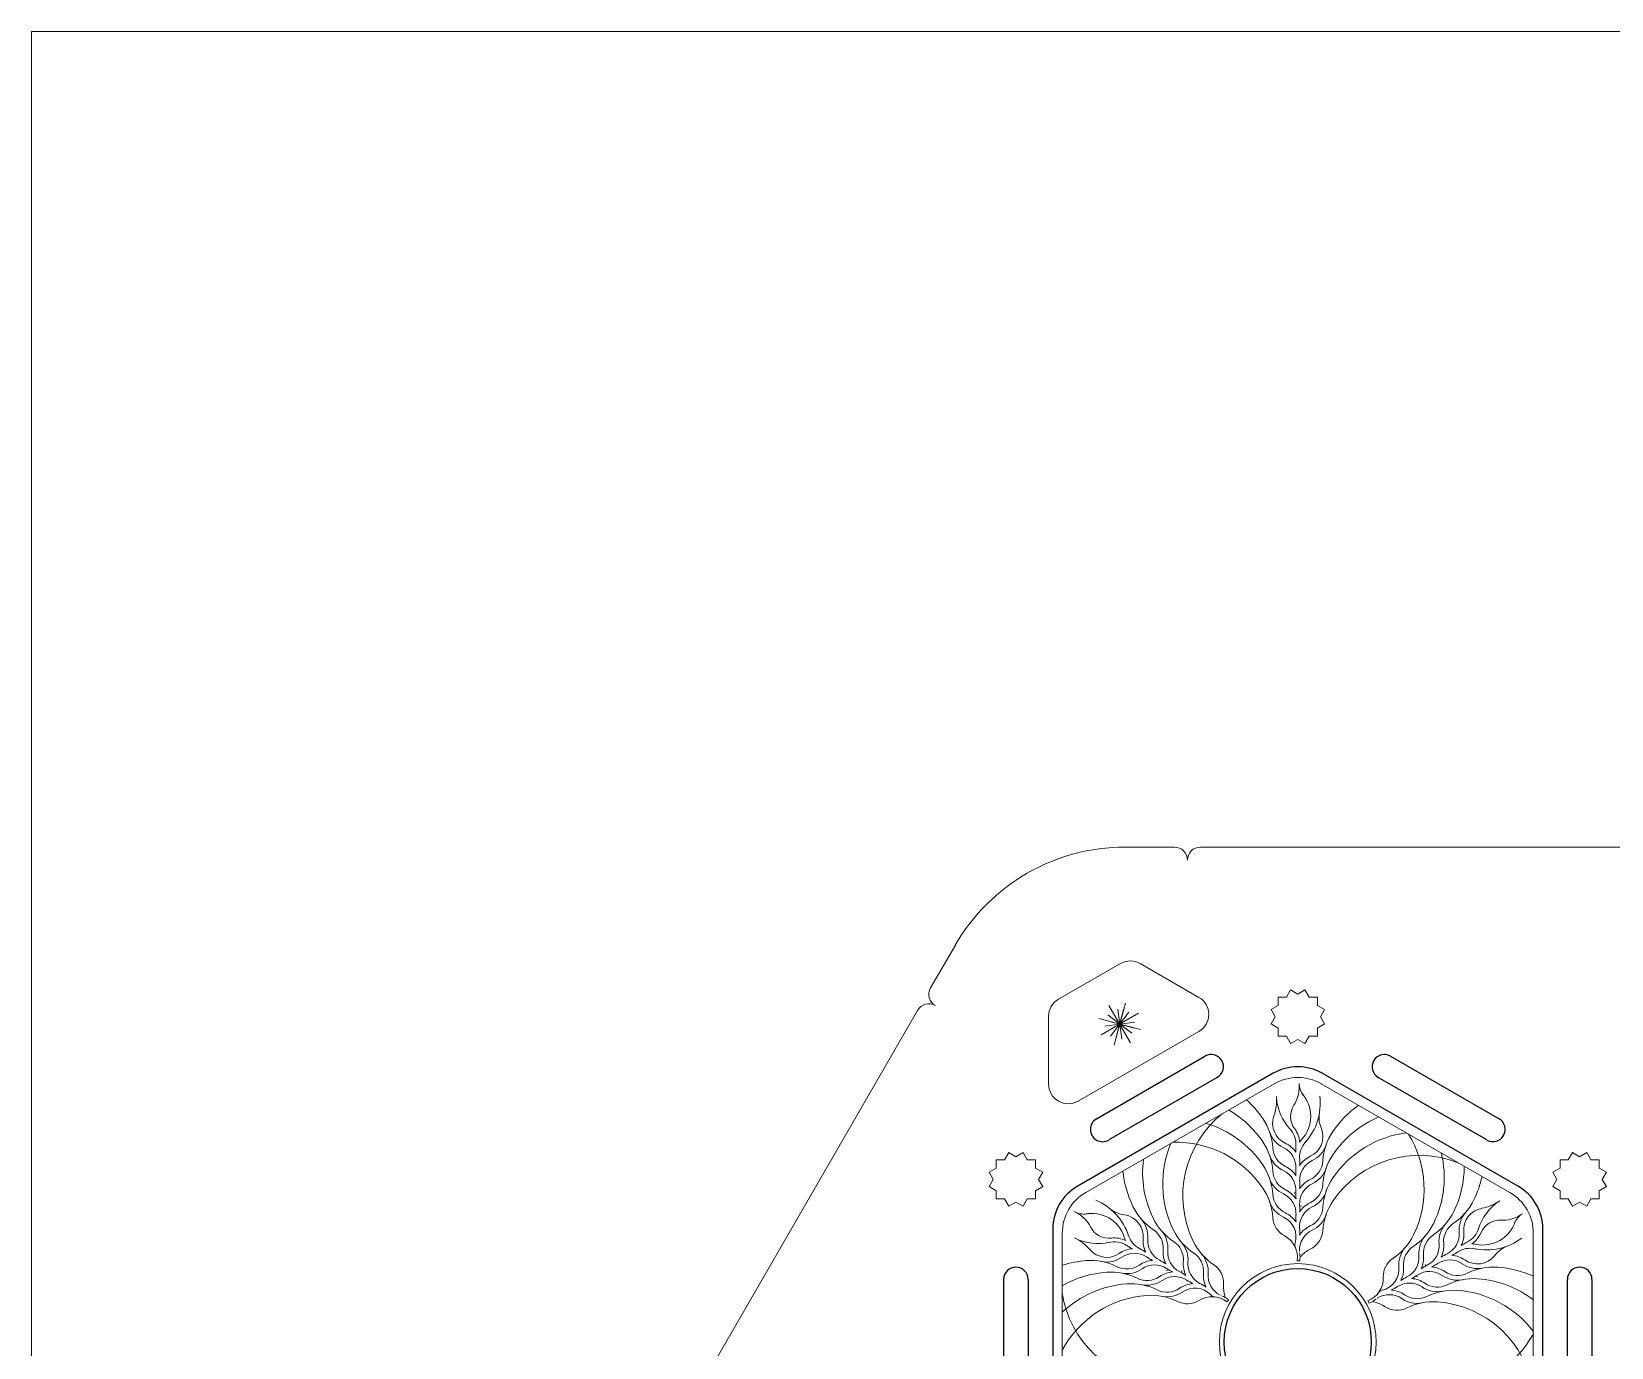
# Model space of a CAD drawing. Header units: millimetres. Extents: x -1250 to -350, y -300 to 300.
# Drawn here: x -1250 to -1008.3, y 98.6 to 300 of the extents above; entities that cross this region are included whole.
import ezdxf

# ---------------------------------------------------------------- set-up
doc = ezdxf.new("R2010")
doc.units = ezdxf.units.MM
doc.layers.get('0').update_dxf_attribs({"color": 1, "true_color": 0xff0000})
doc.layers.add('cut', color=1, linetype='Continuous', lineweight=20, true_color=0xff0000)
doc.layers.add('Vector Engrave', color=5, linetype='Continuous', lineweight=0, true_color=0x0000ff)

msp = doc.modelspace()

# ---------------------------------------------------------------- linework, layer by layer
for p, q in [((-1087.05, 133.57), (-1070.45, 143.15)), ((-1042.05, 143.15), (-1025.45, 133.57)), ((-1060, 140.53), (-1090, 123.21)), ((-1022.5, 123.21), (-1052.5, 140.53)), ((-1068.57, 139.9), (-1085.18, 130.32)), ((-1027.32, 130.32), (-1043.93, 139.9)), ((-1093.75, 116.71), (-1093.75, 82.07)), ((-1018.75, 82.07), (-1018.75, 116.71)), ((-1101.25, 89.81), (-1101.25, 108.97)), ((-1097.5, 108.97), (-1097.5, 89.81)), ((-1015, 89.81), (-1015, 108.97)), ((-1011.25, 108.97), (-1011.25, 89.81))]:
    msp.add_line(p, q)
msp.add_circle((-1056.25, 99.39), 11.25)
for centre, radius, start, end in [((-1069.51, 141.53), 1.88, 300, 120), ((-1042.99, 141.53), 1.88, 60, 240), ((-1056.25, 134.03), 7.5, 60, 120), ((-1086.11, 131.94), 1.88, 120, 300), ((-1026.39, 131.94), 1.88, 240, 60), ((-1086.25, 116.71), 7.5, 120, 180), ((-1026.25, 116.71), 7.5, 0, 60), ((-1099.38, 108.97), 1.88, 0, 180), ((-1013.12, 108.97), 1.88, 0, 180)]:
    msp.add_arc(centre, radius, start, end)
at = {"layer": 'cut'}
for p, q in [((-350, 300), (-1250, 300)), ((-1250, 300), (-1250, -300)), ((-1082.68, 175.16), (-1075.13, 175.16)), ((-1071.13, 175.16), (-868.87, 175.16)), ((-1108.65, 160.16), (-1112.43, 153.62)), ((-1092.88, 151.86), (-1083.37, 157.34)), ((-1080.37, 157.34), (-1071.37, 152.14)), ((-1057.35, 153.28), (-1057.98, 152.19)), ((-1056.25, 152.65), (-1057.35, 153.28)), ((-1055.15, 153.28), (-1056.25, 152.65)), ((-1054.52, 152.19), (-1055.15, 153.28)), ((-1215.56, -25), (-1114.43, 150.16)), ((-1059.25, 150.92), (-1060.35, 150.28)), ((-1060.35, 150.28), (-1059.71, 149.19)), ((-1057.98, 152.19), (-1059.25, 152.19)), ((-1059.25, 152.19), (-1059.25, 150.92)), ((-1053.25, 152.19), (-1054.52, 152.19)), ((-1053.25, 150.92), (-1053.25, 152.19)), ((-1052.15, 150.28), (-1053.25, 150.92)), ((-1052.79, 149.19), (-1052.15, 150.28)), ((-1094.38, 138.87), (-1094.38, 149.26)), ((-1059.71, 149.19), (-1060.35, 148.09)), ((-1060.35, 148.09), (-1059.25, 147.45)), ((-1053.25, 147.45), (-1052.15, 148.09)), ((-1052.15, 148.09), (-1052.79, 149.19)), ((-1089.88, 136.27), (-1071.37, 146.95)), ((-1059.25, 147.45), (-1059.25, 146.19)), ((-1059.25, 146.19), (-1057.98, 146.19)), ((-1057.98, 146.19), (-1057.35, 145.09)), ((-1057.35, 145.09), (-1056.25, 145.72)), ((-1056.25, 145.72), (-1055.15, 145.09)), ((-1055.15, 145.09), (-1054.52, 146.19)), ((-1054.52, 146.19), (-1053.25, 146.19)), ((-1053.25, 146.19), (-1053.25, 147.45)), ((-1100.47, 128.39), (-1101.11, 127.29)), ((-1099.38, 127.75), (-1100.47, 128.39)), ((-1098.28, 128.39), (-1099.38, 127.75)), ((-1097.64, 127.29), (-1098.28, 128.39)), ((-1014.22, 128.39), (-1014.86, 127.29)), ((-1013.12, 127.75), (-1014.22, 128.39)), ((-1012.03, 128.39), (-1013.12, 127.75)), ((-1011.39, 127.29), (-1012.03, 128.39)), ((-1102.38, 126.02), (-1103.47, 125.39)), ((-1101.11, 127.29), (-1102.38, 127.29)), ((-1102.38, 127.29), (-1102.38, 126.02)), ((-1096.38, 127.29), (-1097.64, 127.29)), ((-1096.38, 126.02), (-1096.38, 127.29)), ((-1095.28, 125.39), (-1096.38, 126.02)), ((-1016.12, 126.02), (-1017.22, 125.39)), ((-1014.86, 127.29), (-1016.12, 127.29)), ((-1016.12, 127.29), (-1016.12, 126.02)), ((-1010.12, 127.29), (-1011.39, 127.29)), ((-1010.12, 126.02), (-1010.12, 127.29)), ((-1009.03, 125.39), (-1010.12, 126.02)), ((-1103.47, 125.39), (-1102.84, 124.29)), ((-1102.84, 124.29), (-1103.47, 123.19)), ((-1095.91, 124.29), (-1095.28, 125.39)), ((-1095.28, 123.19), (-1095.91, 124.29)), ((-1017.22, 125.39), (-1016.59, 124.29)), ((-1016.59, 124.29), (-1017.22, 123.19)), ((-1009.66, 124.29), (-1009.03, 125.39)), ((-1009.03, 123.19), (-1009.66, 124.29)), ((-1103.47, 123.19), (-1102.38, 122.56)), ((-1102.38, 122.56), (-1102.38, 121.29)), ((-1102.38, 121.29), (-1101.11, 121.29)), ((-1101.11, 121.29), (-1100.47, 120.19)), ((-1098.28, 120.19), (-1097.64, 121.29)), ((-1097.64, 121.29), (-1096.38, 121.29)), ((-1096.38, 122.56), (-1095.28, 123.19)), ((-1096.38, 121.29), (-1096.38, 122.56)), ((-1017.22, 123.19), (-1016.12, 122.56)), ((-1016.12, 122.56), (-1016.12, 121.29)), ((-1016.12, 121.29), (-1014.86, 121.29)), ((-1014.86, 121.29), (-1014.22, 120.19)), ((-1012.03, 120.19), (-1011.39, 121.29)), ((-1011.39, 121.29), (-1010.12, 121.29)), ((-1010.12, 122.56), (-1009.03, 123.19)), ((-1010.12, 121.29), (-1010.12, 122.56)), ((-1100.47, 120.19), (-1099.38, 120.82)), ((-1099.38, 120.82), (-1098.28, 120.19)), ((-1014.22, 120.19), (-1013.12, 120.82)), ((-1013.12, 120.82), (-1012.03, 120.19))]:
    msp.add_line(p, q, dxfattribs=at)
for centre, radius, start, end in [((-1082.68, 145.16), 30, 90, 150), ((-1075.13, 173.16), 2, 0, 90), ((-1071.13, 173.16), 2, 90, 180), ((-1081.87, 154.74), 3, 60, 120), ((-1110.7, 152.62), 2, 150, 240), ((-1112.7, 149.16), 2, 60, 150), ((-1091.38, 149.26), 3, 120, 180), ((-1072.87, 149.55), 3, 300, 60), ((-1091.38, 138.87), 3, 180, 300)]:
    msp.add_arc(centre, radius, start, end, dxfattribs=at)
at = {"layer": 'Vector Engrave'}
for p, q in [((-1085.15, 150.93), (-1081.85, 145.2)), ((-1082.09, 149.89), (-1084.91, 146.23)), ((-1084.65, 150.06), (-1082.35, 146.06)), ((-1082.64, 151.26), (-1084.36, 144.87)), ((-1082.9, 150.29), (-1084.1, 145.83)), ((-1083.8, 150.35), (-1083.2, 145.77)), ((-1086.69, 148.92), (-1080.31, 147.21)), ((-1080.64, 149.72), (-1086.36, 146.41)), ((-1085.79, 147.76), (-1081.21, 148.36)), ((-1085.73, 148.66), (-1081.27, 147.46)), ((-1081.5, 149.22), (-1085.5, 146.91)), ((-1085.33, 149.47), (-1081.67, 146.66)), ((-1088.69, 122.28), (-1059.85, 138.92)), ((-1088.69, 122.28), (-1059.85, 138.92)), ((-1056.04, 138.45), (-1056.05, 138.99)), ((-1052.65, 138.92), (-1023.81, 122.28)), ((-1052.65, 138.92), (-1023.81, 122.28)), ((-1089.97, 119.1), (-1090.45, 119.36)), ((-1022.32, 118.74), (-1021.85, 119.02)), ((-1092.29, 82.74), (-1092.29, 116.04)), ((-1092.29, 82.74), (-1092.29, 116.04)), ((-1020.21, 116.04), (-1020.21, 82.74)), ((-1020.21, 116.04), (-1020.21, 82.74)), ((-1056.34, 111.81), (-1055.94, 111.8)), ((-1067.05, 105.52), (-1066.85, 105.87)), ((-1045.54, 105.68), (-1045.34, 105.33))]:
    msp.add_line(p, q, dxfattribs=at)
msp.add_circle((-1056.25, 99.39), 12, dxfattribs=at)
msp.add_circle((-1056.25, 99.39), 12, dxfattribs=at)
for centre, radius, start, end in [((-1056.25, 132.68), 7.21, 60, 120), ((-1056.25, 132.68), 7.21, 60, 120), ((-1061.04, 138.37), 5, 327.2095, 0.9548), ((-1053.05, 139.04), 3, 180.9548, 218.4342), ((-1074.87, 124.64), 16, 34.1168, 47.6794), ((-1066.5, 136.34), 7, 340.4644, 5.173), ((-1051.54, 137.4), 8, 184.0313, 222.655), ((-1054.16, 133.93), 3.19, 146.9891, 216.4403), ((-1059.5, 133.93), 5.23, 317.8952, 42.1729), ((-1061.82, 135.93), 9, 318.2345, 7.0237), ((-1037.63, 122.64), 16, 125.673, 145.8832), ((-1057.85, 121.8), 16, 128.2789, 205.8832), ((-1074.87, 121.09), 16, 34.1168, 59.7512), ((-1069.07, 128.57), 9, 3.4644, 34.1168), ((-1056.73, 132.87), 3.37, 160.4644, 244.7782), ((-1049, 133.78), 4, 170.4716, 205.4863), ((-1037.63, 119.09), 16, 112.808, 145.8832), ((-1074.86, 117.53), 16, 34.1168, 73.5336), ((-1056.73, 132.87), 4.08, 199.214, 244.7782), ((-1059.9, 129.69), 3.37, 356.8622, 44.9341), ((-1059.9, 129.69), 3.95, 4.3063, 36.4403), ((-1055.77, 130.87), 3.37, 295.2218, 20.5356), ((-1043.43, 126.57), 9, 145.8832, 176.5356), ((-1037.64, 115.53), 16, 97.1522, 145.8832), ((-1052.92, 122.8), 16, 334.1168, 31.8027), ((-1060.92, 123.58), 16, 157.1522, 205.8832), ((-1074.86, 113.98), 16, 34.1168, 91.8027), ((-1069.07, 125.01), 9, 3.4644, 34.1168), ((-1056.72, 129.32), 3.37, 183.4644, 244.7782), ((-1059.9, 126.13), 3.37, 356.8622, 64.7782), ((-1059.9, 126.13), 4.08, 34.3036, 64.7782), ((-1047.05, 128.99), 9.5, 176.8622, 183.3428), ((-1052.6, 127.69), 3.37, 137.8952, 183.1378), ((-1052.6, 127.69), 4.08, 137.8952, 145.6964), ((-1059.5, 133.93), 5.93, 317.8952, 320.7231), ((-1055.77, 130.87), 4.08, 295.2218, 340.786), ((-1049.84, 124.58), 16, 334.1168, 13.5336), ((-1064, 125.36), 16, 172.808, 205.8832), ((-1069.07, 121.46), 9, 3.4644, 34.1168), ((-1056.72, 129.32), 4.08, 199.214, 244.7782), ((-1059.9, 122.58), 4.08, 34.3036, 64.7782), ((-1047.05, 125.43), 9.5, 176.8622, 183.3428), ((-1052.6, 124.13), 4.08, 115.2218, 145.6964), ((-1065.45, 126.99), 9.5, 356.6572, 3.1378), ((-1052.6, 124.13), 3.37, 115.2218, 183.1378), ((-1055.78, 127.32), 3.37, 295.2218, 356.5356), ((-1055.78, 127.32), 4.08, 295.2218, 340.786), ((-1043.43, 123.01), 9, 145.8832, 176.5356), ((-1037.64, 111.98), 16, 68.2789, 145.8832), ((-1046.77, 126.36), 16, 334.1168, 359.7512), ((-1067.08, 127.14), 16, 185.673, 205.8832), ((-1056.72, 125.76), 4.08, 199.214, 244.7782), ((-1056.72, 125.76), 3.37, 183.4644, 244.7782), ((-1059.9, 122.58), 3.37, 356.8622, 64.7782), ((-1052.6, 120.58), 4.08, 115.2218, 145.6964), ((-1065.45, 123.43), 9.5, 356.6572, 3.1378), ((-1052.6, 120.58), 3.37, 115.2218, 183.1378), ((-1055.78, 123.76), 3.37, 295.2218, 356.5356), ((-1043.43, 119.46), 9, 145.8832, 176.5356), ((-1043.69, 128.14), 16, 334.1168, 347.6794), ((-1085.08, 116.04), 7.21, 120, 180), ((-1085.08, 116.04), 7.21, 120, 180), ((-1090.68, 112.83), 9, 18.2345, 67.0237), ((-1069.06, 117.9), 9, 3.4644, 34.1168), ((-1056.72, 122.21), 3.37, 183.4644, 244.7782), ((-1059.89, 119.02), 3.37, 356.8622, 64.7782), ((-1059.89, 119.02), 4.08, 34.3036, 64.7782), ((-1047.04, 121.87), 9.5, 176.8622, 183.3428), ((-1055.78, 123.76), 4.08, 295.2218, 340.786), ((-1043.44, 115.9), 9, 145.8832, 176.5356), ((-1037.39, 125.09), 9, 303.4644, 334.1168), ((-1020.98, 114.31), 8, 124.0313, 162.655), ((-1029.38, 126.75), 7, 280.4644, 305.173), ((-1027.42, 116.04), 7.21, 360, 60), ((-1027.42, 116.04), 7.21, 0, 60), ((-1088.99, 121.98), 3, 240.9548, 278.4342), ((-1092.4, 114.73), 5, 27.2095, 60.9548), ((-1087.78, 113.85), 5.23, 17.8952, 102.1729), ((-1082.41, 122.86), 4, 230.4716, 265.4863), ((-1083.28, 115.54), 3.37, 355.2218, 80.5356), ((-1073.38, 124.09), 9, 205.8832, 236.5356), ((-1056.72, 122.21), 4.08, 199.214, 244.7782), ((-1059.89, 115.47), 3.37, 343.5415, 64.7782), ((-1059.89, 115.47), 4.08, 34.3036, 64.7782), ((-1047.04, 118.32), 9.5, 176.8622, 183.3428), ((-1052.61, 117.02), 3.37, 115.2218, 183.1378), ((-1052.61, 117.02), 4.08, 115.2218, 145.6964), ((-1065.46, 119.87), 9.5, 356.6572, 3.1378), ((-1055.78, 120.21), 3.37, 295.2218, 356.5356), ((-1055.78, 120.21), 4.08, 295.2218, 340.786), ((-1040.47, 123.31), 9, 303.4644, 334.1168), ((-1027.49, 116.54), 4.08, 139.214, 184.7782), ((-1027.49, 116.54), 3.37, 100.4644, 184.7782), ((-1024.89, 123.03), 5, 267.2095, 300.9548), ((-1020.31, 116.45), 3, 120.9548, 158.4342), ((-1085.12, 118.47), 3.19, 206.9891, 276.4403), ((-1083.28, 115.54), 4.08, 355.2218, 40.786), ((-1070.3, 122.31), 9, 205.8832, 236.5356), ((-1080.2, 113.76), 3.37, 355.2218, 56.5356), ((-1080.2, 113.76), 4.08, 355.2218, 40.786), ((-1067.22, 120.52), 9, 205.8832, 236.5356), ((-1056.71, 118.65), 3.37, 183.4644, 241.7778), ((-1052.61, 113.47), 3.37, 115.2218, 183.1378), ((-1052.61, 113.47), 4.08, 115.2218, 145.6964), ((-1065.46, 116.32), 9.5, 356.6572, 3.1378), ((-1055.79, 116.65), 3.37, 295.2218, 356.5356), ((-1043.55, 121.52), 9, 303.4644, 334.1168), ((-1030.57, 114.76), 4.08, 139.214, 184.7782), ((-1030.57, 114.76), 3.37, 123.4644, 184.7782), ((-1034.91, 115.92), 3.37, 296.8622, 4.7782), ((-1034.91, 115.92), 4.08, 334.3036, 4.7782), ((-1031.84, 117.7), 3.37, 296.8622, 344.9341), ((-1031.84, 117.7), 3.95, 304.3063, 336.4403), ((-1027.96, 119.47), 5.23, 257.8952, 342.1729), ((-1025.29, 114.85), 3.19, 86.9891, 156.4403), ((-1093.38, 108.99), 7, 40.4644, 65.173), ((-1086.81, 122.47), 8, 244.0313, 282.655), ((-1084.32, 111.37), 3.37, 56.8622, 104.9341), ((-1084.32, 111.37), 3.95, 64.3063, 96.4403), ((-1081.24, 109.6), 4.08, 94.3036, 124.7782), ((-1078.93, 116.7), 4.08, 197.8952, 205.6964), ((-1077.28, 122.15), 9.5, 236.8622, 243.3428), ((-1087.78, 113.85), 5.93, 17.8952, 20.7231), ((-1078.93, 116.7), 3.37, 197.8952, 243.1378), ((-1084.75, 105.22), 9.5, 56.6572, 63.1378), ((-1075.85, 114.92), 4.08, 175.2218, 205.6964), ((-1075.85, 114.92), 3.37, 175.2218, 243.1378), ((-1077.12, 111.98), 3.37, 355.2218, 56.5356), ((-1077.12, 111.98), 4.08, 355.2218, 40.786), ((-1064.14, 118.74), 9, 205.8832, 236.5356), ((-1060.11, 112.33), 3.8, 352.1403, 61.7778), ((-1055.7, 114.23), 1, 163.5415, 203.2963), ((-1046.62, 119.74), 9, 303.4644, 334.1168), ((-1036.72, 111.2), 4.08, 139.214, 184.7782), ((-1036.72, 111.2), 3.37, 123.4644, 184.7782), ((-1033.65, 112.98), 4.08, 139.214, 184.7782), ((-1033.65, 112.98), 3.37, 123.4644, 184.7782), ((-1037.99, 114.14), 3.37, 296.8622, 4.7782), ((-1037.99, 114.14), 4.08, 334.3036, 4.7782), ((-1029.91, 110.37), 3.37, 77.8952, 123.1378), ((-1026.02, 106.22), 9.5, 116.8622, 123.3428), ((-1029.91, 110.37), 4.08, 77.8952, 85.6964), ((-1027.39, 122.49), 9, 258.2345, 307.0237), ((-1027.96, 119.47), 5.93, 257.8952, 260.7231), ((-1022.84, 110.31), 4, 110.4716, 145.4863), ((-1087.43, 95.89), 16, 94.1168, 107.6794), ((-1087.93, 102.87), 9, 63.4644, 94.1168), ((-1085.49, 115.72), 3.37, 220.4644, 304.7782), ((-1085.49, 115.72), 4.08, 259.214, 304.7782), ((-1081.24, 109.6), 3.37, 56.8622, 124.7782), ((-1078.16, 107.82), 4.08, 94.3036, 124.7782), ((-1074.2, 120.38), 9.5, 236.8622, 243.3428), ((-1081.67, 103.44), 9.5, 56.6572, 63.1378), ((-1072.78, 113.14), 4.08, 175.2218, 205.6964), ((-1072.78, 113.14), 3.37, 175.2218, 243.1378), ((-1069.7, 111.36), 4.08, 175.2218, 205.6964), ((-1069.7, 111.36), 3.37, 175.2218, 243.1378), ((-1074.04, 110.2), 3.37, 355.2218, 56.5356), ((-1074.04, 110.2), 4.08, 355.2218, 40.786), ((-1070.97, 108.42), 3.37, 355.2218, 56.5356), ((-1060.11, 112.33), 4.2, 352.7867, 9.6331), ((-1052.61, 109.91), 4.08, 115.2218, 140.5509), ((-1039.8, 109.42), 3.37, 123.4644, 181.7778), ((-1041.07, 112.36), 3.37, 296.8622, 4.7782), ((-1041.07, 112.36), 4.08, 334.3036, 4.7782), ((-1040.03, 119.38), 9.5, 296.6572, 303.1378), ((-1032.99, 108.6), 3.37, 55.2218, 123.1378), ((-1029.1, 104.44), 9.5, 116.8622, 123.3428), ((-1036.95, 121.15), 9.5, 296.6572, 303.1378), ((-1032.99, 108.6), 4.08, 55.2218, 85.6964), ((-1028.75, 114.72), 4.08, 235.2218, 280.786), ((-1028.75, 114.72), 3.37, 235.2218, 320.5356), ((-1084.35, 94.12), 16, 94.1168, 119.7512), ((-1084.85, 101.1), 9, 63.4644, 94.1168), ((-1082.41, 113.94), 3.37, 243.4644, 304.7782), ((-1082.41, 113.94), 4.08, 259.214, 304.7782), ((-1079.32, 112.17), 3.37, 243.4644, 304.7782), ((-1079.32, 112.17), 4.08, 259.214, 304.7782), ((-1078.16, 107.82), 3.37, 56.8622, 124.7782), ((-1075.08, 106.05), 4.08, 94.3036, 124.7782), ((-1075.08, 106.05), 3.37, 56.8622, 124.7782), ((-1071.12, 118.6), 9.5, 236.8622, 243.3428), ((-1078.59, 101.66), 9.5, 56.6572, 63.1378), ((-1068.04, 116.83), 9.5, 236.8622, 243.3428), ((-1066.62, 109.58), 4.08, 175.2218, 205.6964), ((-1066.62, 109.58), 3.37, 175.2218, 243.1378), ((-1046.97, 109.2), 3.8, 292.1403, 1.7778), ((-1044.15, 110.58), 3.37, 283.5415, 4.7782), ((-1044.15, 110.58), 4.08, 334.3036, 4.7782), ((-1035.25, 100.88), 9.5, 116.8622, 123.3428), ((-1043.11, 117.6), 9.5, 296.6572, 303.1378), ((-1039.16, 105.05), 4.08, 55.2218, 85.6964), ((-1036.08, 106.82), 3.37, 55.2218, 123.1378), ((-1032.17, 102.66), 9.5, 116.8622, 123.3428), ((-1036.08, 106.82), 4.08, 55.2218, 85.6964), ((-1031.83, 112.94), 4.08, 235.2218, 280.786), ((-1031.83, 112.94), 3.37, 235.2218, 296.5356), ((-1029.38, 100.1), 9, 85.8832, 116.5356), ((-1026.3, 101.87), 9, 85.8832, 116.5356), ((-1029.88, 93.12), 16, 52.808, 85.8832), ((-1026.8, 94.89), 16, 65.673, 85.8832), ((-1081.27, 92.34), 16, 94.1168, 133.5336), ((-1076.46, 109.21), 16, 188.2789, 265.8832), ((-1078.19, 90.57), 16, 94.1168, 151.8027), ((-1081.77, 99.32), 9, 63.4644, 94.1168), ((-1078.69, 97.55), 9, 63.4644, 94.1168), ((-1076.24, 110.39), 3.37, 243.4644, 304.7782), ((-1076.24, 110.39), 4.08, 259.214, 304.7782), ((-1072, 104.27), 4.08, 94.3036, 124.7782), ((-1072, 104.27), 3.37, 43.5415, 124.7782), ((-1075.52, 99.88), 9.5, 56.6572, 63.1378), ((-1068.83, 107.29), 1, 223.5415, 263.2963), ((-1069.39, 102.52), 4.2, 52.7867, 69.6331), ((-1063.54, 107.8), 4.08, 175.2218, 200.5509), ((-1042.24, 103.27), 3.37, 55.2218, 123.1378), ((-1043.12, 106.33), 1, 103.5415, 143.2963), ((-1046.19, 115.83), 9.5, 296.6572, 303.1378), ((-1042.24, 103.27), 4.08, 55.2218, 85.6964), ((-1039.16, 105.05), 3.37, 55.2218, 123.1378), ((-1037.99, 109.39), 3.37, 235.2218, 296.5356), ((-1034.91, 111.17), 4.08, 235.2218, 280.786), ((-1034.91, 111.17), 3.37, 235.2218, 296.5356), ((-1032.46, 98.32), 9, 85.8832, 116.5356), ((-1032.96, 91.34), 16, 37.1522, 85.8832), ((-1073.16, 108.62), 3.37, 243.4644, 301.7778), ((-1069.39, 102.52), 3.8, 52.1403, 121.7778), ((-1046.97, 109.2), 4.2, 292.7867, 309.6331), ((-1045.32, 101.5), 4.08, 55.2218, 80.5509), ((-1041.07, 107.62), 3.37, 235.2218, 296.5356), ((-1037.99, 109.39), 4.08, 235.2218, 280.786), ((-1035.54, 96.55), 9, 85.8832, 116.5356), ((-1036.04, 89.57), 16, 8.2789, 85.8832), ((-1034.31, 108.21), 16, 274.1168, 331.8027)]:
    msp.add_arc(centre, radius, start, end, dxfattribs=at)
for p in [(-1056.72, 122.21), (-1055.78, 120.21), (-1036.72, 111.2), (-1076.24, 110.39), (-1074.04, 110.2), (-1037.99, 109.39)]:
    msp.add_point(p, dxfattribs=at)

doc.saveas('drawing.dxf')
